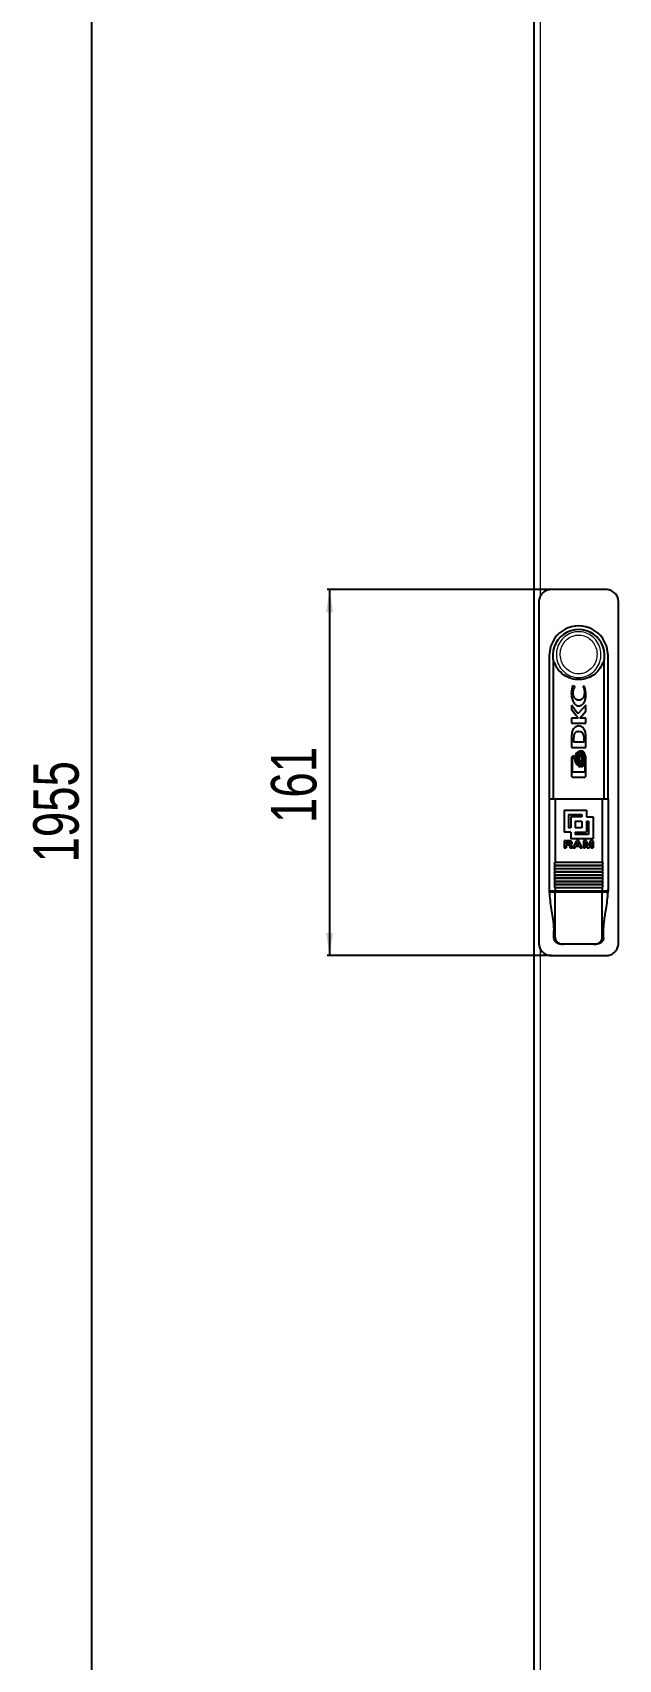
# Model space of a CAD drawing. Header units: millimetres. Extents: x -469 to 1511, y -1228 to 1043.
# Drawn here: x -469 to -211, y -513 to 203 of the extents above; entities that cross this region are included whole.
import ezdxf

# ---------------------------------------------------------------- set-up
doc = ezdxf.new("R2010")
doc.units = ezdxf.units.MM
doc.layers.add('FORMAT', color=7, linetype='Continuous')
doc.styles.add('SLDTEXTSTYLE0', font='TXT', dxfattribs={"width": 0.75})
doc.dimstyles.new('SLDDIMSTYLE0', dxfattribs={"dimtxt": 20, "dimasz": 10, "dimexe": 0, "dimexo": 0.0625, "dimgap": 5, "dimtad": 2, "dimdec": 1, "dimrnd": 1e-09, "dimzin": 12, "dimdsep": 46, "dimtxsty": 'SLDTEXTSTYLE0', "dimsah": 1, "dimcen": 0.09, "dimadec": 0, "dimazin": 3, "dimtfac": 1, "dimtofl": 0, "dimtmove": 0, "dimatfit": 3, "dimfxl": 0, "dimfrac": 2, "dimtolj": 1, "dimtzin": 12, "dimarcsym": 0})

# ---------------------------------------------------------------- blocks, each defined once
blk = doc.blocks.new('_D_1')
at = {"layer": 'FORMAT'}
for p, q in [((-248.4, 855.02), (-443.93, 855.02)), ((-442.93, -1099.98), (-442.93, 855.02)), ((-248.4, -1099.98), (-443.93, -1099.98))]:
    blk.add_line(p, q, dxfattribs=at)
for points in [[(-442.93, 855.02), (-444.47, 845.02), (-441.39, 845.02)], [(-442.93, -1099.98), (-441.39, -1089.98), (-444.47, -1089.98)]]:
    blk.add_solid(points, dxfattribs=at)
at = {"layer": 'FORMAT', "insert": (-468.71, -162.05), "char_height": 20, "attachment_point": 1, "rotation": 90, "style": 'SLDTEXTSTYLE0'}
blk.add_mtext('1955', dxfattribs=at)
blk = doc.blocks.new('_D_2')
at = {"layer": 'FORMAT'}
for p, q in [((-240.9, -41.98), (-339.4, -41.98)), ((-338.4, -41.98), (-338.4, -202.98)), ((-240.9, -202.98), (-339.4, -202.98))]:
    blk.add_line(p, q, dxfattribs=at)
for points in [[(-338.4, -41.98), (-339.94, -51.98), (-336.86, -51.98)], [(-338.4, -202.98), (-336.86, -192.98), (-339.94, -192.98)]]:
    blk.add_solid(points, dxfattribs=at)
at = {"layer": 'FORMAT', "insert": (-364.18, -144.65), "char_height": 20, "attachment_point": 1, "rotation": 90, "style": 'SLDTEXTSTYLE0'}
blk.add_mtext('161', dxfattribs=at)

msp = doc.modelspace()

# ---------------------------------------------------------------- linework, layer by layer
at = {"color": 7, "linetype": 'Continuous', "lineweight": 25}
for p, q in [((-248.39, -1099.98), (-248.39, 855.02)), ((-216.89, -41.98), (-240.89, -41.98)), ((-246.39, -47.48), (-246.39, -197.48)), ((-211.39, -197.48), (-211.39, -47.48)), ((-241.89, -70.98), (-241.89, -133.81)), ((-215.89, -133.98), (-215.89, -70.98)), ((-239.89, -133.98), (-239.89, -73.98)), ((-239.89, -73.98), (-239.89, -73.98)), ((-217.9, -73.98), (-217.9, -73.98)), ((-217.89, -73.98), (-217.89, -133.98)), ((-231.59, -84.3), (-232.12, -87.46)), ((-230.51, -84.68), (-231.59, -84.3)), ((-230.51, -84.97), (-230.51, -84.68)), ((-226.11, -84.7), (-226.91, -84.42)), ((-226.91, -84.42), (-226.91, -84.66)), ((-225.67, -87.48), (-226.11, -84.7)), ((-229.25, -96.65), (-232.04, -92.85)), ((-232.04, -92.85), (-232.04, -94.55)), ((-225.75, -92.76), (-229.25, -96.65)), ((-225.75, -95.5), (-225.75, -92.76)), ((-232.04, -94.55), (-229.08, -98.54)), ((-229.08, -98.54), (-232.04, -98.54)), ((-232.04, -98.54), (-232.04, -100.76)), ((-228.39, -98.54), (-225.75, -95.5)), ((-225.75, -98.54), (-228.39, -98.54)), ((-225.75, -100.76), (-225.75, -98.54)), ((-232.04, -100.76), (-225.75, -100.76)), ((-232.03, -107.16), (-232.03, -111.4)), ((-231.08, -106.5), (-231.16, -107.48)), ((-225.77, -106.34), (-225.95, -104.72)), ((-225.74, -107.34), (-225.77, -106.34)), ((-232.03, -111.4), (-225.74, -111.4)), ((-231.16, -107.48), (-231.16, -109.03)), ((-231.16, -109.03), (-226.52, -109.03)), ((-228.93, -113.63), (-229.16, -113.48)), ((-228.19, -113.1), (-228.87, -113.1)), ((-228.56, -114.03), (-228.79, -113.75)), ((-228.18, -114.84), (-228.41, -114.28)), ((-227.1, -113.1), (-227.8, -113.1)), ((-226.52, -109.03), (-226.52, -107.61)), ((-225.74, -107.36), (-225.74, -107.34)), ((-225.74, -107.38), (-225.74, -107.36)), ((-225.74, -111.4), (-225.74, -107.38)), ((-232.04, -115.98), (-232.04, -123.83)), ((-231.53, -122.37), (-231.53, -116.12)), ((-231.53, -116.12), (-230.95, -116.12)), ((-230.95, -115.33), (-231.38, -115.33)), ((-230.95, -116.12), (-230.95, -115.33)), ((-229.22, -119.3), (-228.95, -119.16)), ((-229.02, -119.77), (-228.35, -119.77)), ((-228.81, -119.05), (-228.56, -118.77)), ((-228.45, -116.4), (-228.18, -114.84)), ((-228.17, -117.97), (-228.45, -116.4)), ((-228.41, -118.53), (-228.17, -117.97)), ((-227.95, -119.77), (-227.25, -119.77)), ((-226.24, -118.69), (-226.24, -122.37)), ((-225.75, -123.83), (-225.75, -115.98)), ((-226.24, -122.37), (-231.53, -122.37)), ((-231.38, -124.48), (-226.41, -124.48)), ((-241.86, -133.98), (-241.86, -174.48)), ((-241.86, -133.98), (-239.24, -133.98)), ((-239.24, -133.98), (-218.55, -133.98)), ((-239.24, -133.98), (-239.24, -161.98)), ((-218.55, -133.98), (-218.55, -161.98)), ((-218.55, -133.98), (-215.93, -133.98)), ((-215.93, -133.98), (-215.93, -174.48)), ((-235.24, -138.98), (-225.48, -138.98)), ((-235.24, -138.98), (-235.24, -148.74)), ((-233.29, -140.93), (-233.29, -146.79)), ((-233.29, -140.93), (-227.43, -140.93)), ((-227.43, -141.91), (-232.31, -141.91)), ((-232.31, -141.91), (-232.31, -146.79)), ((-227.43, -140.93), (-227.43, -141.91)), ((-225.48, -138.98), (-225.48, -141.91)), ((-225.48, -141.91), (-222.55, -141.91)), ((-222.55, -141.91), (-222.55, -151.67)), ((-232.31, -148.74), (-235.24, -148.74)), ((-232.31, -146.79), (-233.29, -146.79)), ((-232.31, -148.74), (-232.31, -151.67)), ((-230.36, -143.86), (-230.36, -146.79)), ((-230.36, -143.86), (-227.43, -143.86)), ((-227.43, -146.79), (-230.36, -146.79)), ((-230.36, -148.74), (-230.36, -149.72)), ((-230.36, -148.74), (-225.48, -148.74)), ((-224.5, -149.72), (-230.36, -149.72)), ((-227.43, -143.86), (-227.43, -146.79)), ((-225.48, -143.86), (-225.48, -148.74)), ((-225.48, -143.86), (-224.5, -143.86)), ((-224.5, -143.86), (-224.5, -149.72)), ((-233.17, -152.54), (-235.23, -152.54)), ((-235.23, -152.54), (-235.23, -155.51)), ((-235.23, -155.51), (-234.36, -155.51)), ((-234.36, -153.04), (-234.36, -153.84)), ((-234.36, -153.04), (-233.29, -153.04)), ((-233.33, -153.84), (-234.36, -153.84)), ((-234.36, -154.33), (-234.36, -155.51)), ((-234.36, -154.33), (-233.43, -154.33)), ((-232.8, -154.81), (-232.78, -155.13)), ((-232.65, -155.51), (-231.69, -155.51)), ((-222.55, -151.67), (-232.31, -151.67)), ((-231.87, -155.08), (-231.88, -154.72)), ((-231.87, -155.08), (-231.87, -155.09)), ((-231.69, -155.42), (-231.69, -155.51)), ((-229.86, -152.54), (-231.39, -155.51)), ((-231.39, -155.51), (-230.46, -155.51)), ((-230.46, -155.51), (-230.17, -154.9)), ((-230.17, -154.9), (-228.5, -154.9)), ((-229.94, -154.41), (-229.34, -153.14)), ((-228.74, -154.41), (-229.94, -154.41)), ((-228.83, -152.54), (-229.86, -152.54)), ((-229.34, -153.14), (-228.74, -154.41)), ((-227.28, -155.51), (-228.83, -152.54)), ((-228.5, -154.9), (-228.21, -155.51)), ((-228.21, -155.51), (-227.28, -155.51)), ((-225.51, -152.54), (-226.82, -152.54)), ((-226.82, -152.54), (-226.82, -155.51)), ((-226.82, -155.51), (-225.98, -155.51)), ((-225.98, -153.12), (-225.98, -155.51)), ((-225.98, -153.12), (-225.11, -155.51)), ((-224.65, -154.8), (-225.51, -152.54)), ((-225.11, -155.51), (-224.19, -155.51)), ((-223.8, -152.54), (-224.65, -154.8)), ((-224.19, -155.51), (-223.32, -153.12)), ((-222.48, -152.54), (-223.8, -152.54)), ((-223.32, -153.12), (-223.32, -155.51)), ((-223.32, -155.51), (-222.48, -155.51)), ((-222.48, -152.54), (-222.48, -155.51)), ((-239.49, -162.08), (-239.29, -162.08)), ((-239.49, -163.48), (-239.29, -163.48)), ((-218.5, -162.08), (-239.29, -162.08)), ((-218.5, -163.48), (-239.29, -163.48)), ((-218.5, -162.08), (-218.29, -162.08)), ((-218.5, -163.48), (-218.29, -163.48)), ((-239.49, -164.88), (-239.29, -164.88)), ((-239.49, -166.28), (-239.29, -166.28)), ((-239.49, -167.68), (-239.29, -167.68)), ((-239.49, -169.08), (-239.29, -169.08)), ((-239.49, -170.48), (-239.29, -170.48)), ((-218.5, -164.88), (-239.29, -164.88)), ((-218.5, -166.28), (-239.29, -166.28)), ((-218.5, -167.68), (-239.29, -167.68)), ((-218.5, -169.08), (-239.29, -169.08)), ((-218.5, -170.48), (-239.29, -170.48)), ((-218.5, -164.88), (-218.29, -164.88)), ((-218.5, -166.28), (-218.29, -166.28)), ((-218.5, -167.68), (-218.29, -167.68)), ((-218.5, -169.08), (-218.29, -169.08)), ((-218.5, -170.48), (-218.29, -170.48)), ((-241.89, -173.98), (-241.86, -174.98)), ((-241.86, -174.48), (-239.24, -174.48)), ((-241.86, -174.98), (-239.24, -174.98)), ((-239.89, -174.98), (-239.89, -174.48)), ((-239.49, -171.88), (-239.29, -171.88)), ((-218.5, -171.88), (-239.29, -171.88)), ((-239.24, -173.18), (-239.24, -174.48)), ((-239.24, -174.48), (-218.55, -174.48)), ((-239.24, -194.98), (-239.24, -174.98)), ((-239.24, -174.98), (-218.55, -174.98)), ((-218.55, -173.18), (-218.55, -174.48)), ((-218.55, -174.48), (-215.93, -174.48)), ((-218.55, -194.98), (-218.55, -174.98)), ((-218.55, -174.98), (-215.93, -174.98)), ((-218.5, -171.88), (-218.29, -171.88)), ((-217.89, -174.48), (-217.89, -174.98)), ((-215.93, -174.98), (-215.89, -173.98)), ((-239.85, -194.98), (-239.85, -191.89)), ((-217.93, -194.98), (-217.93, -191.89)), ((-235.62, -197.98), (-236.56, -197.98)), ((-222.17, -197.98), (-235.62, -197.98)), ((-221.23, -197.98), (-222.17, -197.98)), ((-240.89, -202.98), (-216.89, -202.98))]:
    msp.add_line(p, q, dxfattribs=at)
at = {"color": 8, "linetype": 'Continuous', "lineweight": 18}
for p, q in [((-245.79, 852.42), (-245.79, -45.14)), ((-239.24, -161.98), (-218.55, -161.98)), ((-245.79, -199.82), (-245.79, -1097.38)), ((-239.85, -194.98), (-239.24, -194.98)), ((-218.55, -194.98), (-217.93, -194.98))]:
    msp.add_line(p, q, dxfattribs=at)
at = {"color": 7, "linetype": 'Continuous', "lineweight": 25, "flags": 128}
for points in [[(-239.49, -63.45), (-241.28, -67.03), (-241.89, -70.98)], [(-215.89, -70.98), (-216.51, -67.03), (-218.3, -63.45)]]:
    msp.add_lwpolyline(points, dxfattribs=at)
at = {"color": 7, "linetype": 'Continuous', "lineweight": 25}
for radius, start, end in [(11.4, 344.74488, 195.25752), (13, 35.39435, 144.60565)]:
    msp.add_arc((-228.89, -70.98), radius, start, end, dxfattribs=at)
for points, knots in [([(-240.89, -41.98), (-241.51, -42.04), (-242.75, -42.16), (-244.4, -43.11), (-245.64, -44.51), (-246.3, -46.05), (-246.37, -47.07), (-246.39, -47.48)], [0, 0, 0, 0, 0.214694, 0.429388, 0.644082, 0.858775, 1, 1, 1, 1]), ([(-211.39, -47.48), (-211.45, -46.86), (-211.58, -45.62), (-212.52, -43.98), (-213.92, -42.73), (-215.47, -42.07), (-216.49, -42.01), (-216.89, -41.98)], [0, 0, 0, 0, 0.21469, 0.42938, 0.644073, 0.858767, 1, 1, 1, 1]), ([(-217.9, -73.98), (-217.97, -74.12), (-218.07, -74.32), (-218.26, -74.26), (-218.31, -74.19), (-218.33, -74.2), (-218.36, -74.24), (-218.44, -74.39), (-218.71, -74.98), (-219.38, -76.49), (-221.05, -78.66), (-223.9, -80.68), (-227.51, -81.73), (-231.31, -81.56), (-234.86, -80.17), (-237.4, -77.93), (-238.73, -75.87), (-239.22, -74.64), (-239.41, -74.27), (-239.44, -74.22), (-239.47, -74.2), (-239.49, -74.21), (-239.58, -74.28), (-239.75, -74.31), (-239.84, -74.1), (-239.89, -73.98)], [0, 0, 0, 0, 0.060692, 0.080559, 0.084233, 0.085855, 0.088471, 0.091889, 0.103809, 0.149034, 0.239401, 0.348151, 0.458941, 0.571184, 0.683835, 0.795847, 0.869755, 0.906685, 0.910125, 0.912835, 0.914679, 0.916548, 0.924403, 0.955953, 1, 1, 1, 1]), ([(-231.3, -87.4), (-231.27, -86.96), (-231.2, -86.09), (-230.74, -85.34), (-230.51, -84.97)], [0, 0, 0, 0, 0.500963, 1, 1, 1, 1]), ([(-226.91, -84.66), (-226.74, -85.1), (-226.41, -85.98), (-226.37, -86.93), (-226.35, -87.4)], [0, 0, 0, 0, 0.500084, 1, 1, 1, 1]), ([(-232.12, -87.46), (-232.09, -88.05), (-232.04, -89.23), (-231.54, -90.94), (-230.8, -92.25), (-229.98, -92.9), (-229.42, -93.13), (-229.12, -93.16), (-228.97, -93.17)], [0, 0, 0, 0, 0.250282, 0.499393, 0.748791, 0.874699, 0.937286, 1, 1, 1, 1]), ([(-228.82, -90.66), (-229.01, -90.65), (-229.39, -90.61), (-229.9, -90.35), (-230.34, -90), (-230.82, -89.41), (-231.21, -88.53), (-231.27, -87.78), (-231.3, -87.4)], [0, 0, 0, 0, 0.124416, 0.248357, 0.373982, 0.500169, 0.7494, 1, 1, 1, 1]), ([(-228.97, -93.17), (-228.67, -93.14), (-228.05, -93.09), (-227.23, -92.62), (-226.61, -91.92), (-226.06, -90.82), (-225.72, -89.31), (-225.69, -88.09), (-225.67, -87.48)], [0, 0, 0, 0, 0.125262, 0.250124, 0.375384, 0.500707, 0.750322, 1, 1, 1, 1]), ([(-226.35, -87.4), (-226.38, -87.78), (-226.43, -88.53), (-226.83, -89.4), (-227.3, -89.99), (-227.74, -90.36), (-228.26, -90.61), (-228.64, -90.65), (-228.82, -90.66)], [0, 0, 0, 0, 0.249965, 0.497821, 0.623014, 0.748581, 0.874284, 1, 1, 1, 1]), ([(-231.38, -103.63), (-231.51, -103.9), (-231.77, -104.45), (-231.98, -105.65), (-232.01, -106.56), (-232.03, -107.16)], [0, 0, 0, 0, 0.249362, 0.499672, 1, 1, 1, 1]), ([(-225.95, -104.72), (-226.04, -104.42), (-226.22, -103.82), (-226.73, -103.03), (-227.42, -102.4), (-228.28, -101.99), (-229.23, -101.95), (-230.12, -102.26), (-230.86, -102.86), (-231.21, -103.37), (-231.38, -103.63)], [0, 0, 0, 0, 0.125557, 0.25014, 0.375477, 0.500068, 0.624419, 0.749377, 0.874071, 1, 1, 1, 1]), ([(-228.87, -104.48), (-229.16, -104.49), (-229.58, -104.5), (-230.12, -104.68), (-230.48, -104.93), (-230.72, -105.28), (-230.94, -105.81), (-231.02, -106.22), (-231.08, -106.5)], [0, 0, 0, 0, 0.249432, 0.37514, 0.499356, 0.623458, 0.749245, 1, 1, 1, 1]), ([(-226.52, -107.61), (-226.53, -107.24), (-226.55, -106.49), (-226.75, -105.53), (-227.24, -104.93), (-227.9, -104.53), (-228.49, -104.5), (-228.87, -104.48)], [0, 0, 0, 0, 0.248427, 0.497372, 0.622903, 0.74851, 1, 1, 1, 1]), ([(-229.16, -113.48), (-229.29, -113.54), (-229.55, -113.67), (-229.96, -114.08), (-230.32, -114.71), (-230.57, -115.54), (-230.6, -116.11), (-230.61, -116.4)], [0, 0, 0, 0, 0.1246, 0.248977, 0.500405, 0.749333, 1, 1, 1, 1]), ([(-230.1, -116.4), (-230.05, -115.88), (-229.98, -115.1), (-229.53, -114.14), (-229.13, -113.8), (-228.93, -113.63)], [0, 0, 0, 0, 0.4989654, 0.749922, 1, 1, 1, 1]), ([(-228.79, -113.75), (-228.96, -113.92), (-229.3, -114.28), (-229.69, -115.19), (-229.76, -115.92), (-229.8, -116.4)], [0, 0, 0, 0, 0.2501927, 0.5001584, 1, 1, 1, 1]), ([(-229.29, -116.4), (-229.26, -115.98), (-229.22, -115.34), (-228.92, -114.55), (-228.68, -114.2), (-228.56, -114.03)], [0, 0, 0, 0, 0.50146, 0.750257, 1, 1, 1, 1]), ([(-228.41, -114.28), (-228.58, -114.61), (-228.91, -115.28), (-228.95, -116.03), (-228.96, -116.4)], [0, 0, 0, 0, 0.498433, 1, 1, 1, 1]), ([(-228.87, -113.1), (-228.74, -113.19), (-228.48, -113.37), (-228.11, -113.87), (-227.64, -114.85), (-227.57, -115.78), (-227.52, -116.4)], [0, 0, 0, 0, 0.1256783, 0.2511395, 0.5015899, 1, 1, 1, 1]), ([(-226.85, -116.4), (-226.9, -115.79), (-226.97, -114.86), (-227.43, -113.87), (-227.81, -113.37), (-228.06, -113.19), (-228.19, -113.1)], [0, 0, 0, 0, 0.496168, 0.747703, 0.874111, 1, 1, 1, 1]), ([(-227.8, -113.1), (-227.67, -113.19), (-227.41, -113.37), (-227.04, -113.87), (-226.57, -114.85), (-226.5, -115.78), (-226.46, -116.4)], [0, 0, 0, 0, 0.125677, 0.251137, 0.501585, 1, 1, 1, 1]), ([(-225.75, -115.98), (-225.77, -115.71), (-225.82, -115.16), (-226.11, -114.39), (-226.44, -113.79), (-226.76, -113.34), (-226.99, -113.18), (-227.1, -113.1)], [0, 0, 0, 0, 0.249822, 0.49931, 0.748741, 0.874879, 1, 1, 1, 1]), ([(-231.38, -115.33), (-231.46, -115.34), (-231.64, -115.36), (-231.85, -115.51), (-231.98, -115.69), (-232.03, -115.85), (-232.04, -115.94), (-232.04, -115.98)], [0, 0, 0, 0, 0.249445, 0.498999, 0.74851, 0.873859, 1, 1, 1, 1]), ([(-230.61, -116.4), (-230.6, -116.68), (-230.57, -117.24), (-230.33, -118.06), (-229.99, -118.68), (-229.59, -119.1), (-229.34, -119.23), (-229.22, -119.3)], [0, 0, 0, 0, 0.2487307, 0.4973773, 0.750528, 0.8752331, 1, 1, 1, 1]), ([(-228.95, -119.16), (-229.15, -118.99), (-229.54, -118.64), (-229.98, -117.69), (-230.05, -116.92), (-230.1, -116.4)], [0, 0, 0, 0, 0.249575, 0.500842, 1, 1, 1, 1]), ([(-229.8, -116.4), (-229.76, -116.88), (-229.69, -117.61), (-229.3, -118.51), (-228.97, -118.87), (-228.81, -119.05)], [0, 0, 0, 0, 0.499584, 0.749527, 1, 1, 1, 1]), ([(-228.56, -118.77), (-228.68, -118.6), (-228.92, -118.25), (-229.21, -117.45), (-229.26, -116.82), (-229.29, -116.4)], [0, 0, 0, 0, 0.250895, 0.500775, 1, 1, 1, 1]), ([(-227.52, -116.4), (-227.57, -117.05), (-227.65, -118.02), (-228.16, -119.04), (-228.58, -119.54), (-228.87, -119.69), (-229.02, -119.77)], [0, 0, 0, 0, 0.497146, 0.748374, 0.87465, 1, 1, 1, 1]), ([(-228.96, -116.4), (-228.95, -116.78), (-228.91, -117.53), (-228.57, -118.2), (-228.41, -118.53)], [0, 0, 0, 0, 0.501471, 1, 1, 1, 1]), ([(-228.35, -119.77), (-228.2, -119.69), (-227.91, -119.54), (-227.49, -119.04), (-226.98, -118.02), (-226.9, -117.05), (-226.85, -116.4)], [0, 0, 0, 0, 0.125292, 0.251009, 0.501049, 1, 1, 1, 1]), ([(-226.46, -116.4), (-226.51, -117.05), (-226.58, -118.02), (-227.1, -119.04), (-227.52, -119.54), (-227.81, -119.69), (-227.95, -119.77)], [0, 0, 0, 0, 0.497154, 0.74838, 0.874653, 1, 1, 1, 1]), ([(-227.25, -119.77), (-227.14, -119.71), (-226.91, -119.6), (-226.54, -119.25), (-226.36, -118.91), (-226.24, -118.69)], [0, 0, 0, 0, 0.248111, 0.495863, 1, 1, 1, 1]), ([(-232.04, -123.83), (-232.04, -123.87), (-232.03, -123.96), (-231.98, -124.12), (-231.86, -124.3), (-231.64, -124.45), (-231.47, -124.47), (-231.38, -124.48)], [0, 0, 0, 0, 0.125388, 0.250591, 0.500192, 0.749805, 1, 1, 1, 1]), ([(-226.41, -124.48), (-226.32, -124.47), (-226.15, -124.45), (-225.93, -124.3), (-225.81, -124.12), (-225.76, -123.96), (-225.75, -123.87), (-225.75, -123.83)], [0, 0, 0, 0, 0.249437, 0.498997, 0.748516, 0.87386, 1, 1, 1, 1]), ([(-233.43, -154.33), (-233.32, -154.33), (-233.16, -154.34), (-232.99, -154.4), (-232.9, -154.46), (-232.84, -154.57), (-232.81, -154.69), (-232.8, -154.78), (-232.8, -154.81)], [0, 0, 0, 0, 0.362307, 0.499762, 0.603895, 0.707751, 0.888159, 1, 1, 1, 1]), ([(-232.65, -153.44), (-232.65, -153.48), (-232.65, -153.56), (-232.71, -153.66), (-232.8, -153.74), (-233.01, -153.83), (-233.19, -153.83), (-233.33, -153.84)], [0, 0, 0, 0, 0.144848, 0.259554, 0.374146, 0.548842, 1, 1, 1, 1]), ([(-233.29, -153.04), (-233.16, -153.04), (-232.97, -153.05), (-232.77, -153.15), (-232.69, -153.24), (-232.65, -153.34), (-232.65, -153.41), (-232.65, -153.44)], [0, 0, 0, 0, 0.464779, 0.639498, 0.766783, 0.894486, 1, 1, 1, 1]), ([(-231.77, -153.38), (-231.78, -153.28), (-231.79, -153.12), (-231.9, -152.91), (-232.09, -152.74), (-232.52, -152.56), (-232.9, -152.55), (-233.17, -152.54)], [0, 0, 0, 0, 0.149141, 0.264134, 0.378852, 0.560232, 1, 1, 1, 1]), ([(-232.78, -155.13), (-232.78, -155.16), (-232.77, -155.23), (-232.75, -155.36), (-232.7, -155.45), (-232.66, -155.5), (-232.65, -155.51)], [0, 0, 0, 0, 0.2561394, 0.5126978, 0.9190221, 1, 1, 1, 1]), ([(-232.41, -154.07), (-232.3, -154.04), (-232.11, -153.99), (-231.91, -153.82), (-231.8, -153.63), (-231.77, -153.47), (-231.77, -153.39), (-231.77, -153.38)], [0, 0, 0, 0, 0.331473, 0.546481, 0.762526, 0.960277, 1, 1, 1, 1]), ([(-231.88, -154.72), (-231.89, -154.62), (-231.91, -154.46), (-232.02, -154.26), (-232.18, -154.14), (-232.32, -154.1), (-232.41, -154.07)], [0, 0, 0, 0, 0.336422, 0.52346, 0.710673, 1, 1, 1, 1]), ([(-231.69, -155.42), (-231.72, -155.41), (-231.77, -155.38), (-231.83, -155.3), (-231.86, -155.2), (-231.86, -155.12), (-231.87, -155.09)], [0, 0, 0, 0, 0.20263, 0.420406, 0.728008, 1, 1, 1, 1]), ([(-239.24, -163.38), (-239.28, -163.16), (-239.35, -162.84), (-239.43, -162.4), (-239.47, -162.19), (-239.49, -162.08)], [0, 0, 0, 0, 0.499993, 0.749996, 1, 1, 1, 1]), ([(-239.24, -164.78), (-239.28, -164.56), (-239.35, -164.24), (-239.43, -163.8), (-239.47, -163.59), (-239.49, -163.48)], [0, 0, 0, 0, 0.499993, 0.749996, 1, 1, 1, 1]), ([(-239.29, -162.08), (-239.28, -162.08), (-239.27, -162.07), (-239.25, -162.05), (-239.24, -162.02), (-239.24, -162), (-239.24, -161.98), (-239.24, -161.98)], [0, 0, 0, 0, 0.295691, 0.568687, 0.759853, 0.951912, 1, 1, 1, 1]), ([(-239.29, -163.48), (-239.28, -163.48), (-239.27, -163.47), (-239.25, -163.45), (-239.24, -163.42), (-239.24, -163.4), (-239.24, -163.38), (-239.24, -163.38)], [0, 0, 0, 0, 0.295691, 0.568687, 0.759853, 0.951912, 1, 1, 1, 1]), ([(-218.55, -161.98), (-218.55, -161.99), (-218.55, -162.01), (-218.54, -162.04), (-218.53, -162.06), (-218.52, -162.08), (-218.5, -162.08), (-218.5, -162.08)], [0, 0, 0, 0, 0.1717087, 0.3429843, 0.5250053, 0.735802, 1, 1, 1, 1]), ([(-218.29, -162.08), (-218.31, -162.19), (-218.37, -162.46), (-218.45, -162.89), (-218.52, -163.22), (-218.55, -163.38)], [0, 0, 0, 0, 0.249996, 0.624995, 1, 1, 1, 1]), ([(-218.55, -163.38), (-218.55, -163.39), (-218.55, -163.41), (-218.54, -163.44), (-218.53, -163.46), (-218.52, -163.48), (-218.5, -163.48), (-218.5, -163.48)], [0, 0, 0, 0, 0.171709, 0.342984, 0.525005, 0.735802, 1, 1, 1, 1]), ([(-218.29, -163.48), (-218.31, -163.59), (-218.37, -163.86), (-218.45, -164.29), (-218.52, -164.62), (-218.55, -164.78)], [0, 0, 0, 0, 0.249996, 0.624995, 1, 1, 1, 1]), ([(-239.24, -166.18), (-239.28, -165.96), (-239.35, -165.64), (-239.43, -165.2), (-239.47, -164.99), (-239.49, -164.88)], [0, 0, 0, 0, 0.499993, 0.749996, 1, 1, 1, 1]), ([(-239.24, -167.58), (-239.28, -167.36), (-239.35, -167.04), (-239.43, -166.6), (-239.47, -166.39), (-239.49, -166.28)], [0, 0, 0, 0, 0.499993, 0.749996, 1, 1, 1, 1]), ([(-239.24, -168.98), (-239.28, -168.76), (-239.35, -168.44), (-239.43, -168), (-239.47, -167.79), (-239.49, -167.68)], [0, 0, 0, 0, 0.4999933, 0.7499958, 1, 1, 1, 1]), ([(-239.24, -170.38), (-239.28, -170.16), (-239.35, -169.84), (-239.43, -169.4), (-239.47, -169.19), (-239.49, -169.08)], [0, 0, 0, 0, 0.499993, 0.749996, 1, 1, 1, 1]), ([(-239.24, -171.78), (-239.28, -171.56), (-239.35, -171.24), (-239.43, -170.8), (-239.47, -170.59), (-239.49, -170.48)], [0, 0, 0, 0, 0.499993, 0.749996, 1, 1, 1, 1]), ([(-239.29, -164.88), (-239.28, -164.88), (-239.27, -164.87), (-239.25, -164.85), (-239.24, -164.82), (-239.24, -164.8), (-239.24, -164.78), (-239.24, -164.78)], [0, 0, 0, 0, 0.2956914, 0.5686867, 0.7598531, 0.9519121, 1, 1, 1, 1]), ([(-239.29, -166.28), (-239.28, -166.28), (-239.27, -166.27), (-239.25, -166.25), (-239.24, -166.22), (-239.24, -166.2), (-239.24, -166.18), (-239.24, -166.18)], [0, 0, 0, 0, 0.2956914, 0.5686867, 0.7598531, 0.9519121, 1, 1, 1, 1]), ([(-239.29, -167.68), (-239.28, -167.68), (-239.27, -167.67), (-239.25, -167.65), (-239.24, -167.62), (-239.24, -167.6), (-239.24, -167.58), (-239.24, -167.58)], [0, 0, 0, 0, 0.295691, 0.568687, 0.759853, 0.951912, 1, 1, 1, 1]), ([(-239.29, -169.08), (-239.28, -169.08), (-239.27, -169.07), (-239.25, -169.05), (-239.24, -169.02), (-239.24, -169), (-239.24, -168.98), (-239.24, -168.98)], [0, 0, 0, 0, 0.295691, 0.568687, 0.759853, 0.951912, 1, 1, 1, 1]), ([(-239.29, -170.48), (-239.28, -170.48), (-239.27, -170.47), (-239.25, -170.45), (-239.24, -170.42), (-239.24, -170.4), (-239.24, -170.38), (-239.24, -170.38)], [0, 0, 0, 0, 0.295691, 0.568687, 0.759853, 0.951912, 1, 1, 1, 1]), ([(-218.55, -164.78), (-218.55, -164.79), (-218.55, -164.81), (-218.54, -164.84), (-218.53, -164.86), (-218.52, -164.88), (-218.5, -164.88), (-218.5, -164.88)], [0, 0, 0, 0, 0.1717087, 0.3429843, 0.5250053, 0.735802, 1, 1, 1, 1]), ([(-218.29, -164.88), (-218.31, -164.99), (-218.37, -165.26), (-218.45, -165.69), (-218.52, -166.02), (-218.55, -166.18)], [0, 0, 0, 0, 0.249996, 0.624995, 1, 1, 1, 1]), ([(-218.55, -166.18), (-218.55, -166.19), (-218.55, -166.21), (-218.54, -166.24), (-218.53, -166.26), (-218.52, -166.28), (-218.5, -166.28), (-218.5, -166.28)], [0, 0, 0, 0, 0.171709, 0.342984, 0.525005, 0.735802, 1, 1, 1, 1]), ([(-218.29, -166.28), (-218.31, -166.39), (-218.37, -166.66), (-218.45, -167.09), (-218.52, -167.42), (-218.55, -167.58)], [0, 0, 0, 0, 0.249996, 0.6249953, 1, 1, 1, 1]), ([(-218.55, -167.58), (-218.55, -167.59), (-218.55, -167.61), (-218.54, -167.64), (-218.53, -167.66), (-218.52, -167.68), (-218.5, -167.68), (-218.5, -167.68)], [0, 0, 0, 0, 0.171709, 0.342984, 0.525005, 0.735802, 1, 1, 1, 1]), ([(-218.29, -167.68), (-218.31, -167.79), (-218.37, -168.06), (-218.45, -168.49), (-218.52, -168.82), (-218.55, -168.98)], [0, 0, 0, 0, 0.249996, 0.624995, 1, 1, 1, 1]), ([(-218.55, -168.98), (-218.55, -168.99), (-218.55, -169.01), (-218.54, -169.04), (-218.53, -169.06), (-218.52, -169.08), (-218.5, -169.08), (-218.5, -169.08)], [0, 0, 0, 0, 0.171709, 0.342984, 0.525005, 0.735802, 1, 1, 1, 1]), ([(-218.29, -169.08), (-218.31, -169.19), (-218.37, -169.46), (-218.45, -169.89), (-218.52, -170.22), (-218.55, -170.38)], [0, 0, 0, 0, 0.249996, 0.624995, 1, 1, 1, 1]), ([(-218.55, -170.38), (-218.55, -170.39), (-218.55, -170.41), (-218.54, -170.44), (-218.53, -170.46), (-218.52, -170.48), (-218.5, -170.48), (-218.5, -170.48)], [0, 0, 0, 0, 0.171709, 0.342984, 0.525005, 0.735802, 1, 1, 1, 1]), ([(-218.29, -170.48), (-218.31, -170.59), (-218.37, -170.86), (-218.45, -171.29), (-218.52, -171.62), (-218.55, -171.78)], [0, 0, 0, 0, 0.249996, 0.624995, 1, 1, 1, 1]), ([(-241.86, -174.98), (-241.75, -176.22), (-241.54, -178.71), (-241.13, -181.26), (-240.92, -182.53)], [0, 0, 0, 0, 0.499713, 1, 1, 1, 1]), ([(-239.24, -173.18), (-239.28, -172.96), (-239.35, -172.64), (-239.43, -172.2), (-239.47, -171.99), (-239.49, -171.88)], [0, 0, 0, 0, 0.499993, 0.749996, 1, 1, 1, 1]), ([(-239.29, -171.88), (-239.28, -171.88), (-239.27, -171.87), (-239.25, -171.85), (-239.24, -171.82), (-239.24, -171.8), (-239.24, -171.78), (-239.24, -171.78)], [0, 0, 0, 0, 0.295691, 0.568687, 0.759853, 0.951912, 1, 1, 1, 1]), ([(-218.55, -171.78), (-218.55, -171.79), (-218.55, -171.81), (-218.54, -171.84), (-218.53, -171.86), (-218.52, -171.88), (-218.5, -171.88), (-218.5, -171.88)], [0, 0, 0, 0, 0.171709, 0.342984, 0.525005, 0.735802, 1, 1, 1, 1]), ([(-218.29, -171.88), (-218.31, -171.99), (-218.37, -172.26), (-218.45, -172.69), (-218.52, -173.02), (-218.55, -173.18)], [0, 0, 0, 0, 0.249996, 0.624995, 1, 1, 1, 1]), ([(-216.86, -182.53), (-216.66, -181.26), (-216.25, -178.72), (-216.03, -176.23), (-215.93, -174.98)], [0, 0, 0, 0, 0.499209, 1, 1, 1, 1]), ([(-240.92, -182.53), (-240.73, -183.7), (-240.34, -186.07), (-239.91, -189.27), (-239.87, -191.27), (-239.85, -191.89)], [0, 0, 0, 0, 0.401015, 0.812371, 1, 1, 1, 1]), ([(-217.93, -191.89), (-217.92, -191.22), (-217.89, -189.86), (-217.65, -187.6), (-217.29, -185.12), (-217.01, -183.4), (-216.86, -182.53)], [0, 0, 0, 0, 0.200882, 0.40717, 0.701581, 1, 1, 1, 1]), ([(-246.39, -197.48), (-246.33, -198.1), (-246.21, -199.33), (-245.26, -200.98), (-243.87, -202.23), (-242.32, -202.89), (-241.3, -202.95), (-240.89, -202.98)], [0, 0, 0, 0, 0.21469, 0.42938, 0.644073, 0.858767, 1, 1, 1, 1]), ([(-236.56, -197.98), (-236.96, -197.94), (-237.77, -197.87), (-238.82, -197.26), (-239.55, -196.39), (-239.83, -195.57), (-239.85, -195.11), (-239.85, -194.98)], [0, 0, 0, 0, 0.244194, 0.488981, 0.716656, 0.923156, 1, 1, 1, 1]), ([(-239.24, -194.98), (-239.21, -195.28), (-239.14, -195.87), (-238.68, -196.66), (-237.97, -197.33), (-236.98, -197.82), (-236.14, -197.97), (-235.67, -197.98), (-235.62, -197.98)], [0, 0, 0, 0, 0.169896, 0.33938, 0.519039, 0.726848, 0.970472, 1, 1, 1, 1]), ([(-222.17, -197.98), (-221.66, -197.93), (-220.74, -197.84), (-219.63, -197.2), (-218.9, -196.39), (-218.58, -195.6), (-218.56, -195.12), (-218.55, -194.98)], [0, 0, 0, 0, 0.292704, 0.526599, 0.722431, 0.919267, 1, 1, 1, 1]), ([(-217.93, -194.98), (-217.97, -195.3), (-218.03, -195.93), (-218.52, -196.78), (-219.26, -197.45), (-220.2, -197.9), (-220.89, -197.95), (-221.23, -197.98)], [0, 0, 0, 0, 0.1918411, 0.383469, 0.5809611, 0.7934617, 1, 1, 1, 1]), ([(-216.89, -202.98), (-216.28, -202.92), (-215.04, -202.8), (-213.39, -201.85), (-212.15, -200.45), (-211.49, -198.91), (-211.42, -197.88), (-211.39, -197.48)], [0, 0, 0, 0, 0.214694, 0.429388, 0.644082, 0.858775, 1, 1, 1, 1])]:
    msp.add_open_spline(points, degree=3, knots=knots, dxfattribs=at)
at = {"color": 8, "linetype": 'Continuous', "lineweight": 18}
for points, knots in [([(-228.89, -80.68), (-229.29, -80.66), (-230.75, -80.6), (-233.23, -79.83), (-235.89, -77.91), (-237.83, -75.16), (-238.81, -71.87), (-238.67, -68.37), (-237.38, -65.1), (-235.08, -62.49), (-232.41, -61.03), (-229.55, -60.4), (-226.64, -60.59), (-223.62, -61.86), (-221.17, -64.06), (-219.52, -66.99), (-218.89, -70.39), (-219.42, -73.87), (-221.07, -76.99), (-223.64, -79.33), (-226.41, -80.52), (-228.21, -80.63), (-228.89, -80.68)], [0, 0, 0, 0, 0.01915, 0.070299, 0.121827, 0.174622, 0.228963, 0.28448, 0.340377, 0.39571, 0.449678, 0.484245, 0.535714, 0.587166, 0.639036, 0.692345, 0.747141, 0.802884, 0.858699, 0.913653, 0.967076, 1, 1, 1, 1]), ([(-228.89, -79.04), (-228.33, -79.01), (-226.84, -78.91), (-224.55, -77.89), (-222.43, -75.92), (-221.08, -73.28), (-220.65, -70.34), (-221.16, -67.48), (-222.51, -65), (-224.54, -63.14), (-227.03, -62.06), (-229.43, -61.9), (-231.8, -62.43), (-234, -63.67), (-235.9, -65.88), (-236.96, -68.64), (-237.07, -71.59), (-236.27, -74.37), (-234.67, -76.69), (-232.48, -78.32), (-230.43, -78.98), (-229.22, -79.03), (-228.89, -79.04)], [0, 0, 0, 0, 0.032506, 0.085412, 0.140305, 0.196499, 0.252896, 0.308321, 0.361968, 0.413756, 0.464741, 0.515546, 0.549704, 0.603293, 0.658705, 0.7151, 0.771298, 0.826196, 0.879196, 0.930504, 0.981097, 1, 1, 1, 1])]:
    msp.add_open_spline(points, degree=3, knots=knots, dxfattribs=at)
at = {"color": 7, "linetype": 'Continuous', "lineweight": 25}
for points in [[(-218.55, -163.38), (-222, -163.38), (-228.89, -163.38), (-235.79, -163.38), (-239.24, -163.38)], [(-218.55, -164.78), (-222, -164.78), (-228.89, -164.78), (-235.79, -164.78), (-239.24, -164.78)], [(-218.55, -166.18), (-222, -166.18), (-228.89, -166.18), (-235.79, -166.18), (-239.24, -166.18)], [(-218.55, -167.58), (-222, -167.58), (-228.89, -167.58), (-235.79, -167.58), (-239.24, -167.58)], [(-218.55, -168.98), (-222, -168.98), (-228.89, -168.98), (-235.79, -168.98), (-239.24, -168.98)], [(-218.55, -170.38), (-222, -170.38), (-228.89, -170.38), (-235.79, -170.38), (-239.24, -170.38)], [(-218.55, -171.78), (-222, -171.78), (-228.89, -171.78), (-235.79, -171.78), (-239.24, -171.78)], [(-218.55, -173.18), (-222, -173.18), (-228.89, -173.18), (-235.79, -173.18), (-239.24, -173.18)]]:
    msp.add_open_spline(points, degree=3, dxfattribs=at)

# ---------------------------------------------------------------- dimensions: what is measured, and where the dimension line sits
at = {"layer": 'FORMAT'}
for base, p1, p2, picture, middle in [((-442.93, 855.02), (-248.39, -1099.98), (-248.39, 855.02), '_D_1', (-442.93, -132.49)), ((-338.4, -202.98), (-240.89, -41.98), (-240.89, -202.98), '_D_2', (-338.4, -122.48))]:
    dim = msp.add_linear_dim(base=base, p1=p1, p2=p2, angle=90, dimstyle='SLDDIMSTYLE0', dxfattribs=at)
    dim.commit()
    dim.dimension.update_dxf_attribs({"geometry": picture, "text_midpoint": middle, "dimtype": 160})

doc.saveas('drawing.dxf')
